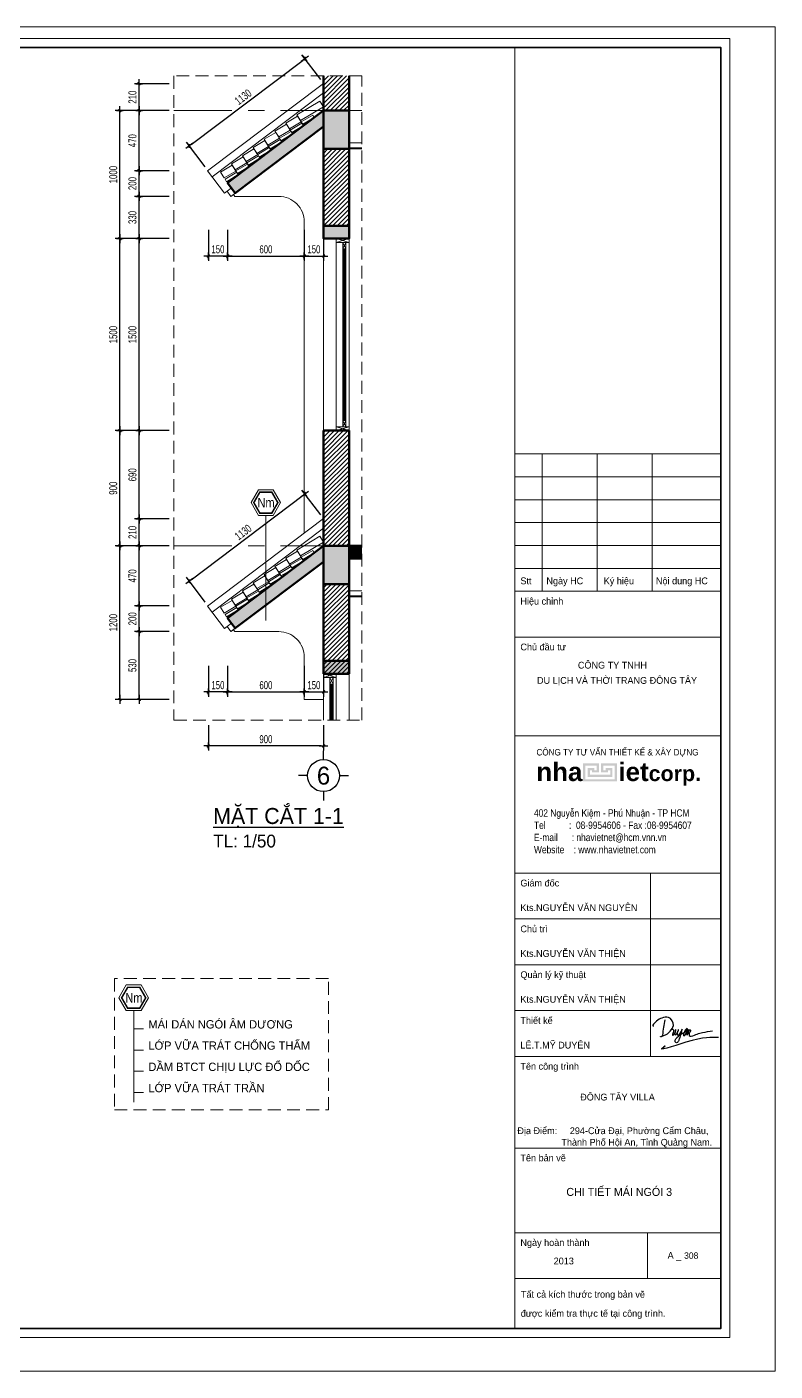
# Model space of a CAD drawing. Header units: inches. Extents: x 88947 to 296847, y 35049 to 161062.
# Drawn here: x 290998 to 296847, y 129559 to 140060 of the extents above; entities that cross this region are included whole.
import ezdxf
from ezdxf.enums import TextEntityAlignment as Align

# ---------------------------------------------------------------- set-up
doc = ezdxf.new("R2010")
doc.units = ezdxf.units.IN
doc.header["$MEASUREMENT"] = 0
doc.header["$PDMODE"] = 1
for name, pattern in [('ACAD_ISO03W100', [30, 12, -18]), ('CENTER', [50.8, 31.75, -6.35, 6.35, -6.35]), ('DASHED', [0.75, 0.5, -0.25])]:
    doc.linetypes.add(name, pattern=pattern)
doc.layers.add('$AUDIT_BAD_LAYER1', color=7, linetype='Continuous')
doc.layers.add('text', color=2, linetype='Continuous')
for name, color, linetype, lineweight in [('0.15', 175, 'Continuous', 20), ('0.4', 1, 'Continuous', 30), ('A-Dims', 145, 'Continuous', 25), ('A-Text', 30, 'Continuous', 9), ('A-Wall', 2, 'Continuous', 35), ('CUA', 42, 'Continuous', 20), ('DIM', 7, 'Continuous', 25), ('GHICHU', 40, 'Continuous', 18), ('HACTH', 8, 'Continuous', 5), ('HATCH', 8, 'Continuous', 5), ('KHUNG 1', 6, 'Continuous', 70), ('KHUNG 2', 144, 'Continuous', 18), ('KY HIEU', 4, 'Continuous', 25), ('mb$0$CUA', 42, 'Continuous', 20), ('mb$0$HATCH', 69, 'Continuous', 15), ('mb$0$net manh', 251, 'Continuous', 5), ('NETMANH', 192, 'Continuous', 18), ('THAY', 3, 'Continuous', 18), ('TRUC', 252, 'ACAD_ISO03W100', 13), ('TUONG', 4, 'Continuous', 50)]:
    doc.layers.add(name, color=color, linetype=linetype, lineweight=lineweight)
doc.styles.add('DDCo-B-Helve-condense', font='VHELVCB.TTF')
doc.styles.add('FRANKO', font='VFRANKO.TTF')
doc.styles.add('KHUNGTEN', font='VHELVEB.TTF')
doc.styles.add('VHELVEN', font='VHELVEN.TTF')
doc.styles.add('VNI-HELVE-CONDENSE', font='VNARIAL.TTF', dxfattribs={"width": 0.7})
doc.dimstyles.new('TAS-50', dxfattribs={"dimscale": 25, "dimtxt": 2.5, "dimasz": 0.7, "dimexe": 1.5, "dimexo": 1.5, "dimgap": 0.8, "dimtad": 1, "dimdec": 0, "dimzin": 3, "dimdsep": 46, "dimtxsty": 'VNI-HELVE-CONDENSE', "dimblk": 'TICK', "dimcen": 2.5, "dimclrt": 71, "dimazin": 2, "dimtfac": 0.75, "dimtdec": 0, "dimtix": 1, "dimtmove": 2, "dimatfit": 2, "dimldrblk": 'TICK123', "dimfxl": 1.5, "dimtolj": 1, "dimtzin": 0, "dimarcsym": 0})

# ---------------------------------------------------------------- blocks, each defined once
blk = doc.blocks.new('A$C22DF5D2D')
for points in [[(-10, 1159), (-123, 479), (-148, 421), (-212, 409), (-104, 451), (219, 660), (363, 901), (147, 1267), (-150, 1235), (-388, 1094), (-537, 889), (-506, 892)], [(255, 700), (290, 728), (339, 743), (363, 705), (341, 552), (331, 483), (357, 485), (464, 729), (431, 561), (448, 495), (513, 535), (530, 566), (588, 726), (535, 529), (559, 486), (639, 526), (747, 742), (622, 304), (565, 189), (507, 143), (444, 188), (443, 257), (521, 382), (803, 578), (926, 655), (981, 729), (981, 766), (870, 665), (831, 456), (904, 515), (1051, 736), (976, 480), (1094, 717), (1127, 703), (1105, 634), (1056, 499), (1066, 460), (1148, 442), (1421, 530), (1656, 597), (2094, 666)], [(2356, 378), (916, 165), (-61, -39), (0, 0), (-61, -39)]]:
    blk.add_spline(points, degree=3)
blk = doc.blocks.new('khung ten')
at = {"layer": '0.4'}
h = blk.add_hatch(color=256, dxfattribs=at)
h.paths.add_polyline_path([(303108, -206615), (302758, -206615), (302758, -207015), (303508, -207015), (303508, -206615), (303158, -206615), (303158, -206815), (303308, -206815), (303308, -206765), (303358, -206765), (303358, -206865), (302908, -206865), (302908, -206765), (302958, -206765), (302958, -206815), (303108, -206815)])
h.paths.add_polyline_path([(303058, -206665), (303058, -206765), (303008, -206765), (303008, -206715), (302858, -206715), (302858, -206915), (303408, -206915), (303408, -206715), (303258, -206715), (303258, -206765), (303208, -206765), (303208, -206665), (303458, -206665), (303458, -206965), (302808, -206965), (302808, -206665)], flags=16)
at = {"layer": '0.15', "ltscale": 0.7}
blk.add_line((301249, -213090), (305804, -213090), dxfattribs=at)
at = {"layer": 'A-Wall', "ltscale": 0.7}
blk.add_lwpolyline([(267204, -219099), (305804, -219099), (305804, -190799), (267204, -190799)], close=True, dxfattribs=at)
at = {"layer": 'KHUNG 2', "ltscale": 0.7}
for p, q in [((301249, -219099), (301249, -190799)), ((301249, -199776), (305804, -199776)), ((301856, -202813), (301856, -199776)), ((303071, -202813), (303071, -199776)), ((304286, -202813), (304286, -199776)), ((301249, -200282), (305804, -200282)), ((301249, -200789), (305804, -200789)), ((305804, -201295), (301249, -201295)), ((301249, -201801), (305804, -201801)), ((301249, -202307), (305804, -202307)), ((301249, -202813), (305804, -202813)), ((301249, -203826), (305804, -203826)), ((301249, -206004), (305804, -206004)), ((301249, -209041), (305804, -209041)), ((304246, -213090), (304246, -209041)), ((301249, -210053), (305804, -210053)), ((301249, -211065), (305804, -211065)), ((301249, -212078), (305804, -212078)), ((301249, -213090), (305804, -213090)), ((301249, -215115), (305804, -215115)), ((301249, -216986), (305804, -216986)), ((304185, -217998), (304185, -216986)), ((301249, -217998), (305804, -217998))]:
    blk.add_line(p, q, dxfattribs=at)
blk.add_lwpolyline([(267004, -219299), (306004, -219299), (306004, -190599), (267004, -190599)], close=True, dxfattribs=at)
at = {"layer": 'NETMANH', "ltscale": 0.7}
blk.add_lwpolyline([(265004, -220042), (307004, -220042), (307004, -190342), (265004, -190342)], close=True, dxfattribs=at)
at = {"layer": 'text', "linetype": 'Continuous', "xscale": 0.5, "yscale": 0.5, "zscale": 0.5}
blk.add_blockref('A$C22DF5D2D', (304573, -212860), dxfattribs=at)
at = {"layer": '$AUDIT_BAD_LAYER1', "color": 2, "linetype": 'Continuous', "style": 'KHUNGTEN', "width": 0.9}
blk.add_text('COÂNG TY TÖ VAÁN THIEÁT KEÁ & XAÂY DÖÏNG', height=142.53, dxfattribs=at).set_placement((303519, -206369), align=Align.MIDDLE_CENTER)
at = {"layer": '$AUDIT_BAD_LAYER1', "color": 2, "linetype": 'Continuous', "insert": (301673, -207630), "char_height": 161.97, "width": 6102.51, "attachment_point": 1, "style": 'KHUNGTEN'}
blk.add_mtext('{\\fVNI-Helve-Condense|b0|i0|c0|p2;402 Nguyeãn Kieäm - Phuù Nhuaän - TP HCM \\PTel          :  08-9954606 - Fax :08-9954607\\PE-mail      : nhavietnet@hcm.vnn.vn\\PWebsite    : www.nhavietnet.com}', dxfattribs=at)
at = {"layer": 'text', "linetype": 'Continuous', "style": 'FRANKO'}
for s, p in [('Stt', (301373, -202657)), ('Ngaøy HC', (301948, -202657)), ('Kyù hieäu', (303215, -202657)), ('Noäi dung HC', (304369, -202657)), ('Hieäu chænh', (301373, -203106)), ('Chuû ñaàu tö', (301373, -204118)), ('COÂNG TY TNHH ', (302644, -204520)), ('DU LÒCH VAØ THÔØI TRANG ÑOÂNG TAÂY', (301740, -204857)), ('Giaùm ñoác', (301373, -209334)), ('Kts.NGUYEÃN VAÊN NGUYEÂN', (301373, -209878)), ('Chuû trì', (301373, -210346)), ('Kts.NGUYEÃN VAÊN THIEÄN', (301373, -210890)), ('Quaûn lyù kyõ thuaät', (301373, -211358)), ('Kts.NGUYEÃN VAÊN THIEÄN', (301373, -211903)), ('Thieát keá', (301373, -212370)), ('LEÂ.T.MYÕ DUYEÂN', (301373, -212915)), ('Teân coâng trình', (301373, -213383)), ('ÑOÂNG TAÂY VILLA', (302695, -214063)), ('Ñòa Ñieåm:     294-Cöûa Ñaïi, Phöôøng Caåm Chaâu, ', (301306, -214806)), ('Thaønh Phoá Hoäi An, Tænh Quaûng Nam.', (302278, -215061)), ('Teân baûn veõ ', (301373, -215407)), ('Ngaøy hoaøn thaønh', (301373, -217278)), ('2013', (302108, -217684)), ('A _ ', (304627, -217560)), ('Taát caû kích thöôùc trong baûn veõ ', (301385, -218421)), ('ñöôïc kieåm tra thöïc teá taïi coâng trình.', (301381, -218842))]:
    blk.add_text(s, height=150, dxfattribs=at).set_placement(p)
at = {"layer": 'text', "linetype": 'Continuous', "insert": (303546, -206852), "char_height": 410.12, "width": 9417.44, "attachment_point": 5, "style": 'KHUNGTEN'}
blk.add_mtext('{\\fVNI-Helve|b1|i0|c0|p2;nha     iet\\H0.8274x;corp.}', dxfattribs=at)
blk = doc.blocks.new('TICK')
at = {"layer": 'A-Dims', "color": 1}
for p, q in [((-2, 0), (2, 0)), ((0, 1.5), (0, -1.5))]:
    blk.add_line(p, q, dxfattribs=at)
at = {"layer": 'A-Dims', "color": 1, "const_width": 0.788}
blk.add_lwpolyline([(-0.33, -0.35), (0.38, 0.38)], dxfattribs=at)
at = {"layer": 'A-Dims', "color": 1, "const_width": 0.394}
for points in [[(0.24, 0.52, -0.414214), (0.52, 0.52, -1)], [(0.52, 0.52, -0.414214), (0.52, 0.24, -1)], [(-0.47, -0.21, 0.414214), (-0.47, -0.49, 1)], [(-0.47, -0.49, 0.414214), (-0.19, -0.49, 1)]]:
    blk.add_lwpolyline(points, format="xyb", dxfattribs=at)
blk = doc.blocks.new('*D2208')
at = {"layer": 'Defpoints', "color": 0}
for p in [(293167, 138512), (293317, 138512), (293317, 138270)]:
    blk.add_point(p, dxfattribs=at)
at = {"layer": 'DIM', "color": 0, "lineweight": -2}
for p, q in [((293167, 138474), (293167, 138233)), ((293317, 138474), (293317, 138233)), ((293185, 138270), (293300, 138270))]:
    blk.add_line(p, q, dxfattribs=at)
at = {"layer": 'DIM', "color": 0, "lineweight": -2, "xscale": 17.5, "yscale": 17.5, "zscale": 17.5, "rotation": 180}
blk.add_blockref('TICK', (293167, 138270), dxfattribs=at)
at = {"layer": 'DIM', "color": 0, "lineweight": -2, "xscale": 17.5, "yscale": 17.5, "zscale": 17.5}
blk.add_blockref('TICK', (293317, 138270), dxfattribs=at)
at = {"layer": 'DIM', "color": 71, "insert": (293242, 138322), "char_height": 62.5, "attachment_point": 5, "style": 'VNI-HELVE-CONDENSE'}
blk.add_mtext('\\A1;150', dxfattribs=at)
blk = doc.blocks.new('TICK123')
at = {"layer": 'A-Dims', "color": 1}
blk.add_lwpolyline([(0.05, 0, 0, 0.84, 0), (-2.11, 0, 8.4, 8.4, 0)], format="xyseb", dxfattribs=at)
blk = doc.blocks.new('*D2209')
at = {"layer": 'Defpoints', "color": 0}
for p in [(292417, 138512), (292568, 138512), (292417, 138270)]:
    blk.add_point(p, dxfattribs=at)
at = {"layer": 'DIM', "color": 0, "lineweight": -2}
for p, q in [((292417, 138474), (292417, 138233)), ((292568, 138474), (292568, 138233)), ((292550, 138270), (292435, 138270))]:
    blk.add_line(p, q, dxfattribs=at)
at = {"layer": 'DIM', "color": 0, "lineweight": -2, "xscale": 17.5, "yscale": 17.5, "zscale": 17.5, "rotation": 180}
blk.add_blockref('TICK', (292417, 138270), dxfattribs=at)
at = {"layer": 'DIM', "color": 0, "lineweight": -2, "xscale": 17.5, "yscale": 17.5, "zscale": 17.5}
blk.add_blockref('TICK', (292568, 138270), dxfattribs=at)
at = {"layer": 'DIM', "color": 71, "insert": (292492, 138322), "char_height": 62.5, "attachment_point": 5, "style": 'VNI-HELVE-CONDENSE'}
blk.add_mtext('\\A1;150', dxfattribs=at)
blk = doc.blocks.new('*D2238')
at = {"layer": 'Defpoints', "color": 0}
for p in [(291876, 135336), (292148, 135336), (292148, 134806)]:
    blk.add_point(p, dxfattribs=at)
at = {"layer": 'DIM', "color": 0, "lineweight": -2}
for p, q in [((292111, 135336), (291839, 135336)), ((291876, 134824), (291876, 135319)), ((292111, 134806), (291839, 134806))]:
    blk.add_line(p, q, dxfattribs=at)
at = {"layer": 'DIM', "color": 0, "lineweight": -2, "xscale": 17.5, "yscale": 17.5, "zscale": 17.5}
for p, rotation in [((291876, 135336), 90), ((291876, 134806), 270)]:
    blk.add_blockref('TICK', p, dxfattribs=dict(at, rotation=rotation))
at = {"layer": 'DIM', "color": 71, "insert": (291824, 135071), "char_height": 62.5, "attachment_point": 5, "rotation": 90, "style": 'VNI-HELVE-CONDENSE'}
blk.add_mtext('\\A1;530', dxfattribs=at)
blk = doc.blocks.new('*D2239')
at = {"layer": 'Defpoints', "color": 0}
for p in [(291876, 135536), (292148, 135536), (292148, 135336)]:
    blk.add_point(p, dxfattribs=at)
at = {"layer": 'DIM', "color": 0, "lineweight": -2}
for p, q in [((292111, 135536), (291839, 135536)), ((291876, 135354), (291876, 135518)), ((292111, 135336), (291839, 135336))]:
    blk.add_line(p, q, dxfattribs=at)
at = {"layer": 'DIM', "color": 0, "lineweight": -2, "xscale": 17.5, "yscale": 17.5, "zscale": 17.5}
for p, rotation in [((291876, 135536), 90), ((291876, 135336), 270)]:
    blk.add_blockref('TICK', p, dxfattribs=dict(at, rotation=rotation))
at = {"layer": 'DIM', "color": 71, "insert": (291824, 135436), "char_height": 62.5, "attachment_point": 5, "rotation": 90, "style": 'VNI-HELVE-CONDENSE'}
blk.add_mtext('\\A1;200', dxfattribs=at)
blk = doc.blocks.new('*D2240')
at = {"layer": 'Defpoints', "color": 0}
for p in [(291876, 136006), (292148, 136006), (292148, 135536)]:
    blk.add_point(p, dxfattribs=at)
at = {"layer": 'DIM', "color": 0, "lineweight": -2}
for p, q in [((292111, 136006), (291839, 136006)), ((291876, 135553), (291876, 135989)), ((292111, 135536), (291839, 135536))]:
    blk.add_line(p, q, dxfattribs=at)
at = {"layer": 'DIM', "color": 0, "lineweight": -2, "xscale": 17.5, "yscale": 17.5, "zscale": 17.5}
for p, rotation in [((291876, 136006), 90), ((291876, 135536), 270)]:
    blk.add_blockref('TICK', p, dxfattribs=dict(at, rotation=rotation))
at = {"layer": 'DIM', "color": 71, "insert": (291824, 135771), "char_height": 62.5, "attachment_point": 5, "rotation": 90, "style": 'VNI-HELVE-CONDENSE'}
blk.add_mtext('\\A1;470', dxfattribs=at)
blk = doc.blocks.new('*D2241')
at = {"layer": 'Defpoints', "color": 0}
for p in [(291876, 136216), (292148, 136216), (292148, 136006)]:
    blk.add_point(p, dxfattribs=at)
at = {"layer": 'DIM', "color": 0, "lineweight": -2}
for p, q in [((292111, 136216), (291839, 136216)), ((291876, 136024), (291876, 136199)), ((292111, 136006), (291839, 136006))]:
    blk.add_line(p, q, dxfattribs=at)
at = {"layer": 'DIM', "color": 0, "lineweight": -2, "xscale": 17.5, "yscale": 17.5, "zscale": 17.5}
for p, rotation in [((291876, 136216), 90), ((291876, 136006), 270)]:
    blk.add_blockref('TICK', p, dxfattribs=dict(at, rotation=rotation))
at = {"layer": 'DIM', "color": 71, "insert": (291824, 136111), "char_height": 62.5, "attachment_point": 5, "rotation": 90, "style": 'VNI-HELVE-CONDENSE'}
blk.add_mtext('\\A1;210', dxfattribs=at)
blk = doc.blocks.new('*D2242')
at = {"layer": 'Defpoints', "color": 0}
for p in [(291876, 136906), (292148, 136906), (292148, 136216)]:
    blk.add_point(p, dxfattribs=at)
at = {"layer": 'DIM', "color": 0, "lineweight": -2}
for p, q in [((292111, 136906), (291839, 136906)), ((291876, 136234), (291876, 136889)), ((292111, 136216), (291839, 136216))]:
    blk.add_line(p, q, dxfattribs=at)
at = {"layer": 'DIM', "color": 0, "lineweight": -2, "xscale": 17.5, "yscale": 17.5, "zscale": 17.5}
for p, rotation in [((291876, 136906), 90), ((291876, 136216), 270)]:
    blk.add_blockref('TICK', p, dxfattribs=dict(at, rotation=rotation))
at = {"layer": 'DIM', "color": 71, "insert": (291824, 136561), "char_height": 62.5, "attachment_point": 5, "rotation": 90, "style": 'VNI-HELVE-CONDENSE'}
blk.add_mtext('\\A1;690', dxfattribs=at)
blk = doc.blocks.new('*D2243')
at = {"layer": 'Defpoints', "color": 0}
for p in [(291876, 138406), (292148, 138406), (292148, 136906)]:
    blk.add_point(p, dxfattribs=at)
at = {"layer": 'DIM', "color": 0, "lineweight": -2}
for p, q in [((292111, 138406), (291839, 138406)), ((291876, 136924), (291876, 138389)), ((292111, 136906), (291839, 136906))]:
    blk.add_line(p, q, dxfattribs=at)
at = {"layer": 'DIM', "color": 0, "lineweight": -2, "xscale": 17.5, "yscale": 17.5, "zscale": 17.5}
for p, rotation in [((291876, 138406), 90), ((291876, 136906), 270)]:
    blk.add_blockref('TICK', p, dxfattribs=dict(at, rotation=rotation))
at = {"layer": 'DIM', "color": 71, "insert": (291824, 137656), "char_height": 62.5, "attachment_point": 5, "rotation": 90, "style": 'VNI-HELVE-CONDENSE'}
blk.add_mtext('\\A1;1500', dxfattribs=at)
blk = doc.blocks.new('*D2244')
at = {"layer": 'Defpoints', "color": 0}
for p in [(291876, 138736), (292148, 138736), (292148, 138406)]:
    blk.add_point(p, dxfattribs=at)
at = {"layer": 'DIM', "color": 0, "lineweight": -2}
for p, q in [((292111, 138736), (291839, 138736)), ((291876, 138424), (291876, 138718)), ((292111, 138406), (291839, 138406))]:
    blk.add_line(p, q, dxfattribs=at)
at = {"layer": 'DIM', "color": 0, "lineweight": -2, "xscale": 17.5, "yscale": 17.5, "zscale": 17.5}
for p, rotation in [((291876, 138736), 90), ((291876, 138406), 270)]:
    blk.add_blockref('TICK', p, dxfattribs=dict(at, rotation=rotation))
at = {"layer": 'DIM', "color": 71, "insert": (291824, 138571), "char_height": 62.5, "attachment_point": 5, "rotation": 90, "style": 'VNI-HELVE-CONDENSE'}
blk.add_mtext('\\A1;330', dxfattribs=at)
blk = doc.blocks.new('*D2245')
at = {"layer": 'Defpoints', "color": 0}
for p in [(291876, 138936), (292148, 138936), (292148, 138736)]:
    blk.add_point(p, dxfattribs=at)
at = {"layer": 'DIM', "color": 0, "lineweight": -2}
for p, q in [((292111, 138936), (291839, 138936)), ((291876, 138753), (291876, 138918)), ((292111, 138736), (291839, 138736))]:
    blk.add_line(p, q, dxfattribs=at)
at = {"layer": 'DIM', "color": 0, "lineweight": -2, "xscale": 17.5, "yscale": 17.5, "zscale": 17.5}
for p, rotation in [((291876, 138936), 90), ((291876, 138736), 270)]:
    blk.add_blockref('TICK', p, dxfattribs=dict(at, rotation=rotation))
at = {"layer": 'DIM', "color": 71, "insert": (291824, 138836), "char_height": 62.5, "attachment_point": 5, "rotation": 90, "style": 'VNI-HELVE-CONDENSE'}
blk.add_mtext('\\A1;200', dxfattribs=at)
blk = doc.blocks.new('*D2246')
at = {"layer": 'Defpoints', "color": 0}
for p in [(291876, 139406), (292148, 139406), (292148, 138936)]:
    blk.add_point(p, dxfattribs=at)
at = {"layer": 'DIM', "color": 0, "lineweight": -2}
for p, q in [((292111, 139406), (291839, 139406)), ((291876, 138953), (291876, 139389)), ((292111, 138936), (291839, 138936))]:
    blk.add_line(p, q, dxfattribs=at)
at = {"layer": 'DIM', "color": 0, "lineweight": -2, "xscale": 17.5, "yscale": 17.5, "zscale": 17.5}
for p, rotation in [((291876, 139406), 90), ((291876, 138936), 270)]:
    blk.add_blockref('TICK', p, dxfattribs=dict(at, rotation=rotation))
at = {"layer": 'DIM', "color": 71, "insert": (291824, 139171), "char_height": 62.5, "attachment_point": 5, "rotation": 90, "style": 'VNI-HELVE-CONDENSE'}
blk.add_mtext('\\A1;470', dxfattribs=at)
blk = doc.blocks.new('*D2247')
at = {"layer": 'Defpoints', "color": 0}
for p in [(291876, 139616), (292148, 139616), (292148, 139406)]:
    blk.add_point(p, dxfattribs=at)
at = {"layer": 'DIM', "color": 0, "lineweight": -2}
for p, q in [((292111, 139616), (291839, 139616)), ((291876, 139424), (291876, 139599)), ((292111, 139406), (291839, 139406))]:
    blk.add_line(p, q, dxfattribs=at)
at = {"layer": 'DIM', "color": 0, "lineweight": -2, "xscale": 17.5, "yscale": 17.5, "zscale": 17.5}
for p, rotation in [((291876, 139616), 90), ((291876, 139406), 270)]:
    blk.add_blockref('TICK', p, dxfattribs=dict(at, rotation=rotation))
at = {"layer": 'DIM', "color": 71, "insert": (291824, 139511), "char_height": 62.5, "attachment_point": 5, "rotation": 90, "style": 'VNI-HELVE-CONDENSE'}
blk.add_mtext('\\A1;210', dxfattribs=at)
blk = doc.blocks.new('*D2248')
at = {"layer": 'Defpoints', "color": 0}
for p in [(291726, 136006), (291998, 136006), (291998, 134806)]:
    blk.add_point(p, dxfattribs=at)
at = {"layer": 'DIM', "color": 0, "lineweight": -2}
for p, q in [((291961, 136006), (291689, 136006)), ((291726, 134824), (291726, 135989)), ((291961, 134806), (291689, 134806))]:
    blk.add_line(p, q, dxfattribs=at)
at = {"layer": 'DIM', "color": 0, "lineweight": -2, "xscale": 17.5, "yscale": 17.5, "zscale": 17.5}
for p, rotation in [((291726, 136006), 90), ((291726, 134806), 270)]:
    blk.add_blockref('TICK', p, dxfattribs=dict(at, rotation=rotation))
at = {"layer": 'DIM', "color": 71, "insert": (291674, 135406), "char_height": 62.5, "attachment_point": 5, "rotation": 90, "style": 'VNI-HELVE-CONDENSE'}
blk.add_mtext('\\A1;1200', dxfattribs=at)
blk = doc.blocks.new('*D2249')
at = {"layer": 'Defpoints', "color": 0}
for p in [(291726, 136906), (291975, 136906), (291998, 136006)]:
    blk.add_point(p, dxfattribs=at)
at = {"layer": 'DIM', "color": 0, "lineweight": -2}
for p, q in [((291937, 136906), (291689, 136906)), ((291726, 136024), (291726, 136889)), ((291961, 136006), (291689, 136006))]:
    blk.add_line(p, q, dxfattribs=at)
at = {"layer": 'DIM', "color": 0, "lineweight": -2, "xscale": 17.5, "yscale": 17.5, "zscale": 17.5}
for p, rotation in [((291726, 136906), 90), ((291726, 136006), 270)]:
    blk.add_blockref('TICK', p, dxfattribs=dict(at, rotation=rotation))
at = {"layer": 'DIM', "color": 71, "insert": (291674, 136456), "char_height": 62.5, "attachment_point": 5, "rotation": 90, "style": 'VNI-HELVE-CONDENSE'}
blk.add_mtext('\\A1;900', dxfattribs=at)
blk = doc.blocks.new('*D2250')
at = {"layer": 'Defpoints', "color": 0}
for p in [(291726, 138406), (292111, 138406), (291975, 136906)]:
    blk.add_point(p, dxfattribs=at)
at = {"layer": 'DIM', "color": 0, "lineweight": -2}
for p, q in [((292073, 138406), (291689, 138406)), ((291726, 136924), (291726, 138389)), ((291937, 136906), (291689, 136906))]:
    blk.add_line(p, q, dxfattribs=at)
at = {"layer": 'DIM', "color": 0, "lineweight": -2, "xscale": 17.5, "yscale": 17.5, "zscale": 17.5}
for p, rotation in [((291726, 138406), 90), ((291726, 136906), 270)]:
    blk.add_blockref('TICK', p, dxfattribs=dict(at, rotation=rotation))
at = {"layer": 'DIM', "color": 71, "insert": (291674, 137656), "char_height": 62.5, "attachment_point": 5, "rotation": 90, "style": 'VNI-HELVE-CONDENSE'}
blk.add_mtext('\\A1;1500', dxfattribs=at)
blk = doc.blocks.new('*D2251')
at = {"layer": 'Defpoints', "color": 0}
for p in [(291726, 139406), (292148, 139406), (292111, 138406)]:
    blk.add_point(p, dxfattribs=at)
at = {"layer": 'DIM', "color": 0, "lineweight": -2}
for p, q in [((292111, 139406), (291689, 139406)), ((291726, 138424), (291726, 139389)), ((292073, 138406), (291689, 138406))]:
    blk.add_line(p, q, dxfattribs=at)
at = {"layer": 'DIM', "color": 0, "lineweight": -2, "xscale": 17.5, "yscale": 17.5, "zscale": 17.5}
for p, rotation in [((291726, 139406), 90), ((291726, 138406), 270)]:
    blk.add_blockref('TICK', p, dxfattribs=dict(at, rotation=rotation))
at = {"layer": 'DIM', "color": 71, "insert": (291674, 138906), "char_height": 62.5, "attachment_point": 5, "rotation": 90, "style": 'VNI-HELVE-CONDENSE'}
blk.add_mtext('\\A1;1000', dxfattribs=at)
blk = doc.blocks.new('*D2252')
at = {"layer": 'Defpoints', "color": 0}
for p in [(292567, 138512), (293167, 138512), (293167, 138270)]:
    blk.add_point(p, dxfattribs=at)
at = {"layer": 'DIM', "color": 0, "lineweight": -2}
for p, q in [((292567, 138474), (292567, 138233)), ((293167, 138474), (293167, 138233)), ((292585, 138270), (293150, 138270))]:
    blk.add_line(p, q, dxfattribs=at)
at = {"layer": 'DIM', "color": 0, "lineweight": -2, "xscale": 17.5, "yscale": 17.5, "zscale": 17.5, "rotation": 180}
blk.add_blockref('TICK', (292567, 138270), dxfattribs=at)
at = {"layer": 'DIM', "color": 0, "lineweight": -2, "xscale": 17.5, "yscale": 17.5, "zscale": 17.5}
blk.add_blockref('TICK', (293167, 138270), dxfattribs=at)
at = {"layer": 'DIM', "color": 71, "insert": (292867, 138322), "char_height": 62.5, "attachment_point": 5, "style": 'VNI-HELVE-CONDENSE'}
blk.add_mtext('\\A1;600', dxfattribs=at)
blk = doc.blocks.new('*D2253')
at = {"layer": 'Defpoints', "color": 0}
for p in [(293167, 135106), (293317, 135106), (293317, 134865)]:
    blk.add_point(p, dxfattribs=at)
at = {"layer": 'DIM', "color": 0, "lineweight": -2}
for p, q in [((293167, 135069), (293167, 134827)), ((293317, 135069), (293317, 134827)), ((293185, 134865), (293300, 134865))]:
    blk.add_line(p, q, dxfattribs=at)
at = {"layer": 'DIM', "color": 0, "lineweight": -2, "xscale": 17.5, "yscale": 17.5, "zscale": 17.5, "rotation": 180}
blk.add_blockref('TICK', (293167, 134865), dxfattribs=at)
at = {"layer": 'DIM', "color": 0, "lineweight": -2, "xscale": 17.5, "yscale": 17.5, "zscale": 17.5}
blk.add_blockref('TICK', (293317, 134865), dxfattribs=at)
at = {"layer": 'DIM', "color": 71, "insert": (293242, 134917), "char_height": 62.5, "attachment_point": 5, "style": 'VNI-HELVE-CONDENSE'}
blk.add_mtext('\\A1;150', dxfattribs=at)
blk = doc.blocks.new('*D2254')
at = {"layer": 'Defpoints', "color": 0}
for p in [(292417, 135106), (292568, 135106), (292417, 134865)]:
    blk.add_point(p, dxfattribs=at)
at = {"layer": 'DIM', "color": 0, "lineweight": -2}
for p, q in [((292417, 135069), (292417, 134827)), ((292568, 135069), (292568, 134827)), ((292550, 134865), (292435, 134865))]:
    blk.add_line(p, q, dxfattribs=at)
at = {"layer": 'DIM', "color": 0, "lineweight": -2, "xscale": 17.5, "yscale": 17.5, "zscale": 17.5, "rotation": 180}
blk.add_blockref('TICK', (292417, 134865), dxfattribs=at)
at = {"layer": 'DIM', "color": 0, "lineweight": -2, "xscale": 17.5, "yscale": 17.5, "zscale": 17.5}
blk.add_blockref('TICK', (292568, 134865), dxfattribs=at)
at = {"layer": 'DIM', "color": 71, "insert": (292492, 134917), "char_height": 62.5, "attachment_point": 5, "style": 'VNI-HELVE-CONDENSE'}
blk.add_mtext('\\A1;150', dxfattribs=at)
blk = doc.blocks.new('*D2255')
at = {"layer": 'Defpoints', "color": 0}
for p in [(292567, 135106), (293167, 135106), (293167, 134865)]:
    blk.add_point(p, dxfattribs=at)
at = {"layer": 'DIM', "color": 0, "lineweight": -2}
for p, q in [((292567, 135069), (292567, 134827)), ((293167, 135069), (293167, 134827)), ((292585, 134865), (293150, 134865))]:
    blk.add_line(p, q, dxfattribs=at)
at = {"layer": 'DIM', "color": 0, "lineweight": -2, "xscale": 17.5, "yscale": 17.5, "zscale": 17.5, "rotation": 180}
blk.add_blockref('TICK', (292567, 134865), dxfattribs=at)
at = {"layer": 'DIM', "color": 0, "lineweight": -2, "xscale": 17.5, "yscale": 17.5, "zscale": 17.5}
blk.add_blockref('TICK', (293167, 134865), dxfattribs=at)
at = {"layer": 'DIM', "color": 71, "insert": (292867, 134917), "char_height": 62.5, "attachment_point": 5, "style": 'VNI-HELVE-CONDENSE'}
blk.add_mtext('\\A1;600', dxfattribs=at)
blk = doc.blocks.new('*D2256')
at = {"layer": 'Defpoints', "color": 0}
for p in [(293171, 136412), (293317, 136218), (292415, 135537)]:
    blk.add_point(p, dxfattribs=at)
at = {"layer": 'DIM', "color": 0, "lineweight": -2}
for p, q in [((293295, 136248), (293148, 136442)), ((292283, 135741), (293157, 136401)), ((292393, 135567), (292247, 135760))]:
    blk.add_line(p, q, dxfattribs=at)
at = {"layer": 'DIM', "color": 0, "lineweight": -2, "xscale": 17.5, "yscale": 17.5, "zscale": 17.5}
for p, rotation in [((293171, 136412), 37.08153524380247), ((292269, 135730), 217.0815352438025)]:
    blk.add_blockref('TICK', p, dxfattribs=dict(at, rotation=rotation))
at = {"layer": 'DIM', "color": 71, "insert": (292689, 136112), "char_height": 62.5, "attachment_point": 5, "rotation": 37.0815, "style": 'VNI-HELVE-CONDENSE'}
blk.add_mtext('\\A1;1130', dxfattribs=at)
blk = doc.blocks.new('*D2257')
at = {"layer": 'Defpoints', "color": 0}
for p in [(293171, 139812), (293317, 139618), (292415, 138937)]:
    blk.add_point(p, dxfattribs=at)
at = {"layer": 'DIM', "color": 0, "lineweight": -2}
for p, q in [((292283, 139141), (293157, 139801)), ((293295, 139648), (293148, 139842)), ((292393, 138967), (292247, 139160))]:
    blk.add_line(p, q, dxfattribs=at)
at = {"layer": 'DIM', "color": 0, "lineweight": -2, "xscale": 17.5, "yscale": 17.5, "zscale": 17.5}
for p, rotation in [((293171, 139812), 37.08153524380365), ((292269, 139130), 217.0815352438036)]:
    blk.add_blockref('TICK', p, dxfattribs=dict(at, rotation=rotation))
at = {"layer": 'DIM', "color": 71, "insert": (292689, 139512), "char_height": 62.5, "attachment_point": 5, "rotation": 37.0815, "style": 'VNI-HELVE-CONDENSE'}
blk.add_mtext('\\A1;1130', dxfattribs=at)
blk = doc.blocks.new('*D2282')
at = {"layer": 'Defpoints', "color": 0}
for p in [(292417, 134644), (293317, 134644), (292417, 134443)]:
    blk.add_point(p, dxfattribs=at)
at = {"layer": 'DIM', "color": 0, "lineweight": -2}
for p, q in [((292417, 134606), (292417, 134406)), ((293317, 134606), (293317, 134406)), ((293300, 134443), (292435, 134443))]:
    blk.add_line(p, q, dxfattribs=at)
at = {"layer": 'DIM', "color": 0, "lineweight": -2, "xscale": 17.5, "yscale": 17.5, "zscale": 17.5, "rotation": 180}
blk.add_blockref('TICK', (292417, 134443), dxfattribs=at)
at = {"layer": 'DIM', "color": 0, "lineweight": -2, "xscale": 17.5, "yscale": 17.5, "zscale": 17.5}
blk.add_blockref('TICK', (293317, 134443), dxfattribs=at)
at = {"layer": 'DIM', "color": 71, "insert": (292867, 134495), "char_height": 62.5, "attachment_point": 5, "style": 'VNI-HELVE-CONDENSE'}
blk.add_mtext('\\A1;900', dxfattribs=at)
blk = doc.blocks.new('TRUCCOT')
for p, q in [((0, -140), (0, 0)), ((-250, -390), (-390, -390)), ((250, -390), (390, -390)), ((0, -640), (0, -780))]:
    blk.add_line(p, q)
blk.add_circle((0, -390), 250)
at = {"layer": 'GHICHU', "style": 'VHELVEN'}
blk.add_attdef('TRUC', text='', height=280, dxfattribs=at).set_placement((0, -390), align=Align.MIDDLE_CENTER)
blk = doc.blocks.new('A$C00723865')
at = {"layer": 'THAY'}
for points in [[(-41, 65), (-12, 19), (-192, -88), (-221, -43), (-41, 65)], [(-215, -52), (-186, -98), (-277, -152), (-306, -107), (-215, -52)], [(-96, -45), (-84, -64), (-174, -117), (-186, -98), (-96, -45)], [(-385, -180), (-356, -226), (-447, -280), (-476, -234), (-385, -180)], [(-300, -116), (-271, -162), (-362, -216), (-391, -170), (-300, -116)], [(-265, -172), (-253, -191), (-344, -245), (-356, -226), (-265, -172)], [(-180, -108), (-168, -127), (-259, -181), (-271, -162), (-180, -108)], [(-555, -308), (-526, -354), (-617, -408), (-646, -362), (-555, -308)], [(-470, -244), (-441, -290), (-532, -344), (-561, -298), (-470, -244)], [(-435, -299), (-423, -318), (-514, -373), (-526, -354), (-435, -299)], [(-350, -235), (-338, -254), (-429, -309), (-441, -290), (-350, -235)], [(-640, -372), (-611, -418), (-702, -472), (-731, -426), (-640, -372)], [(-520, -363), (-508, -382), (-599, -437), (-611, -417), (-520, -363)], [(-725, -436), (-696, -482), (-787, -536), (-816, -490), (-725, -436)], [(-690, -491), (-678, -510), (-769, -565), (-781, -545), (-690, -491)], [(-605, -427), (-593, -446), (-684, -501), (-696, -481), (-605, -427)]]:
    blk.add_lwpolyline(points, dxfattribs=at)

msp = doc.modelspace()

# ---------------------------------------------------------------- hatches: boundary and pattern name
at = {"layer": 'HACTH'}
h = msp.add_hatch(dxfattribs=at)
h.set_pattern_fill('ANSI31', color=256, scale=200, style=0)
h.set_pattern_definition([(45, (293317.154, 138506.275), (-17.67767, 17.67767), [])])
h.paths.add_polyline_path([(293517.2, 139106.3), (293317.2, 139106.3), (293317.2, 138506.3), (293517.2, 138506.3)])
h.paths.add_polyline_path([(293517.2, 139676.9), (293317.2, 139676.9), (293317.2, 139465.7), (293322.4, 139468.3, 0.9544855), (293333.1, 139473.7), (293337.4, 139475.9, 0.9544855), (293348.2, 139481.3), (293354.8, 139484.6, -0.4974427), (293342.3, 139455.7, 0.3383921), (293329.3, 139437.4), (293317.2, 139431.3), (293317.2, 139406.3), (293517.2, 139406.3)])
h = msp.add_hatch(dxfattribs=at)
h.set_pattern_fill('ANSI31', color=256, scale=200, style=0)
h.set_pattern_definition([(45, (293317.154, 136006.275), (-17.6777, 17.6777), [])])
h.paths.add_polyline_path([(293517.2, 136006.3), (293517.2, 136906.3), (293317.2, 136906.3), (293317.2, 136006.3)])
h = msp.add_hatch(dxfattribs=at)
h.set_pattern_fill('ANSI31', color=256, scale=200, style=0)
h.set_pattern_definition([(45, (293317.154, 135006.275), (-17.6777, 17.6777), [])])
h.paths.add_polyline_path([(293517.2, 135006.3), (293517.2, 135706.3), (293317.2, 135706.3), (293317.2, 135006.3)])
at = {"layer": 'KHUNG 1'}
for points in [[(293317.2, 139406.3), (292567.6, 138841.5), (292627.8, 138761.6), (293317.2, 139281.1)], [(293317.2, 136006.3), (292567.6, 135441.5), (292627.8, 135361.6), (293317.2, 135881.1)]]:
    msp.add_hatch(color=256, dxfattribs=at).paths.add_polyline_path(points)
at = {"layer": 'mb$0$HATCH'}
h = msp.add_hatch(dxfattribs=at)
h.set_pattern_fill('ANSI32', color=256, angle=-90, style=0)
h.set_pattern_definition([(225, (293484.654, 137606.275), (-6.73519, 6.73519), []), (225, (293484.654, 137601.785), (-6.73519, 6.73519), [])])
h.paths.add_polyline_path([(293474.7, 138326.3), (293474.7, 136986.3), (293484.7, 136986.3), (293484.7, 138326.3)])
h = msp.add_hatch(dxfattribs=at)
h.set_pattern_fill('ANSI32', color=256, angle=-90, style=0)
h.set_pattern_definition([(225, (293384.654, 133906.275), (-6.73519, 6.73519), []), (225, (293384.654, 133901.785), (-6.73519, 6.73519), [])])
edge = h.paths.add_edge_path()
edge.add_line((293384.7, 134643.8), (293384.7, 134926.3))
edge.add_line((293384.7, 134926.3), (293374.7, 134926.3))
edge.add_line((293374.7, 134926.3), (293374.7, 134643.8))

# ---------------------------------------------------------------- linework, layer by layer
at = {"layer": 'CUA'}
for points in [[(293417.2, 138406.3), (293517.2, 138406.3), (293517.2, 138376.3), (293417.2, 138376.3)], [(293492.2, 138376.3), (293467.2, 138376.3), (293467.2, 138326.3), (293492.2, 138326.3)], [(293417.2, 136906.3), (293517.2, 136906.3), (293517.2, 136936.3), (293417.2, 136936.3)], [(293492.2, 136936.3), (293467.2, 136936.3), (293467.2, 136986.3), (293492.2, 136986.3)], [(293317.2, 135006.3), (293417.2, 135006.3), (293417.2, 134976.3), (293317.2, 134976.3)], [(293392.2, 134976.3), (293367.2, 134976.3), (293367.2, 134926.3), (293392.2, 134926.3)]]:
    msp.add_lwpolyline(points, close=True, dxfattribs=at)
at = {"layer": 'HACTH', "color": 252}
for points in [[(292750.6, 136343.4), (292808.4, 136443.6), (292924.1, 136443.6), (292981.9, 136343.4), (292924.1, 136243.2), (292808.4, 136243.2)], [(291717.8, 132475.3), (291775.7, 132575.5), (291891.3, 132575.5), (291949.2, 132475.3), (291891.3, 132375.2), (291775.7, 132375.2)]]:
    msp.add_lwpolyline(points, close=True, dxfattribs=at)
for points in [[(292866.3, 136243.2), (292866.3, 135421.4)], [(291833.5, 132375.2), (291833.5, 131660.4)], [(291909.3, 132232.9), (291833.5, 132232.9)], [(291909.3, 132066.9), (291833.5, 132066.9)], [(291909.3, 131901), (291833.5, 131901)], [(291909.3, 131735.1), (291833.5, 131735.1)]]:
    msp.add_lwpolyline(points, dxfattribs=at)
at = {"layer": 'HATCH'}
for points in [[(293517.2, 139155.3), (293617.2, 139155.3)], [(293517.2, 139115.3), (293617.2, 139115.3)], [(293517.2, 135655.3), (293617.2, 135655.3)], [(293517.2, 135615.3), (293617.2, 135615.3)]]:
    msp.add_lwpolyline(points, dxfattribs=at)
at = {"layer": 'KHUNG 1'}
for points in [[(293317.2, 139406.3), (292567.6, 138841.5), (292627.8, 138761.6), (293317.2, 139281.1), (293317.2, 139406.3)], [(293317.2, 136006.3), (292567.6, 135441.5), (292627.8, 135361.6), (293317.2, 135881.1), (293317.2, 136006.3)], [(293617.2, 136006.3), (293517.2, 136006.3), (293517.2, 135906.3), (293617.2, 135906.3)]]:
    msp.add_lwpolyline(points, dxfattribs=at)
for points in [[(293317.2, 139106.3), (293517.2, 139106.3), (293517.2, 139406.3), (293317.2, 139406.3)], [(293317.2, 138406.3), (293517.2, 138406.3), (293517.2, 138506.3), (293317.2, 138506.3)], [(293317.2, 135706.3), (293517.2, 135706.3), (293517.2, 136006.3), (293317.2, 136006.3)], [(293317.2, 135006.3), (293517.2, 135006.3), (293517.2, 135106.3), (293317.2, 135106.3)]]:
    msp.add_lwpolyline(points, close=True, dxfattribs=at)
for points in [[(293317.2, 139406.3), (293517.2, 139406.3), (293317.2, 139106.3), (293517.2, 139106.3)], [(293317.2, 138506.3), (293517.2, 138506.3), (293317.2, 138406.3), (293517.2, 138406.3)], [(293317.2, 136006.3), (293517.2, 136006.3), (293317.2, 135706.3), (293517.2, 135706.3)], [(293517.2, 136006.3), (293617.2, 136006.3), (293517.2, 135906.3), (293617.2, 135906.3)], [(293317.2, 135106.3), (293517.2, 135106.3), (293317.2, 135006.3), (293517.2, 135006.3)]]:
    msp.add_solid(points, dxfattribs=at)
at = {"layer": 'KHUNG 2', "linetype": 'DASHED', "ltscale": 200}
for points in [[(293617.2, 139676.9), (292148.4, 139676.9), (292148.4, 134643.8), (293617.2, 134643.8)], [(291682.9, 131599.2), (293356.9, 131599.2), (293356.9, 132625.5), (291682.9, 132625.5)]]:
    msp.add_lwpolyline(points, close=True, dxfattribs=at)
at = {"layer": 'KY HIEU', "const_width": 12.5}
for points in [[(292772.2, 136343.4), (292819.2, 136424.9), (292913.3, 136424.9), (292960.3, 136343.4), (292913.3, 136262), (292819.2, 136262)], [(291739.5, 132475.3), (291786.5, 132556.8), (291880.5, 132556.8), (291927.5, 132475.3), (291880.5, 132393.9), (291786.5, 132393.9)]]:
    msp.add_lwpolyline(points, close=True, dxfattribs=at)
at = {"layer": 'mb$0$CUA'}
for points in [[(293317.2, 138406.3), (293317.2, 136906.3), (293517.2, 136906.3), (293517.2, 138406.3)], [(293417.2, 136936.3), (293517.2, 136936.3), (293517.2, 138376.3), (293417.2, 138376.3)], [(293467.2, 136936.3), (293517.2, 136936.3), (293517.2, 138376.3), (293467.2, 138376.3)], [(293492.2, 136936.3), (293467.2, 136936.3), (293467.2, 138326.3), (293492.2, 138326.3)], [(293474.7, 138326.3), (293474.7, 136986.3), (293484.7, 136986.3), (293484.7, 138326.3)]]:
    msp.add_lwpolyline(points, close=True, dxfattribs=at)
for points in [[(293417.2, 134643.8), (293417.2, 134976.3), (293317.2, 134976.3), (293317.2, 134643.8)], [(293417.2, 134643.8), (293417.2, 134976.3), (293367.2, 134976.3), (293367.2, 134643.8)], [(293367.2, 134643.8), (293367.2, 134926.3), (293392.2, 134926.3), (293392.2, 134643.8)], [(293384.7, 134643.8), (293384.7, 134926.3), (293374.7, 134926.3), (293374.7, 134643.8)]]:
    msp.add_lwpolyline(points, dxfattribs=at)
at = {"layer": 'mb$0$net manh'}
for points in [[(293417.2, 138406.3), (293517.2, 138376.3)], [(293417.2, 138376.3), (293517.2, 138406.3)], [(293467.2, 138376.3), (293492.2, 138326.3)], [(293492.2, 138376.3), (293467.2, 138326.3)], [(293417.2, 136906.3), (293517.2, 136936.3)], [(293417.2, 136936.3), (293517.2, 136906.3)], [(293467.2, 136936.3), (293492.2, 136986.3)], [(293492.2, 136936.3), (293467.2, 136986.3)], [(293317.2, 135006.3), (293417.2, 134976.3)], [(293317.2, 134976.3), (293417.2, 135006.3)], [(293367.2, 134976.3), (293392.2, 134926.3)], [(293392.2, 134976.3), (293367.2, 134926.3)]]:
    msp.add_lwpolyline(points, dxfattribs=at)
at = {"layer": 'THAY'}
for points in [[(293317.2, 139618.4), (292411.3, 138935.8), (292543.4, 138760.8), (292563.4, 138775.8), (292593.6, 138735.8), (292613.6, 138750.8), (292625, 138735.8), (292967.2, 138735.8)], [(292447.3, 138888.1), (293317.2, 139543.5)], [(292593.6, 138735.8), (293311.3, 139276.7)], [(293517.2, 139106.3), (293617.2, 139106.3)], [(292563.4, 138775.8), (292597.6, 138801.6)], [(293317.2, 136218.4), (292411.3, 135535.8), (292543.4, 135360.8), (292563.4, 135375.8), (292593.6, 135335.8), (292613.6, 135350.8), (292625, 135335.8), (292967.2, 135335.8)], [(292447.3, 135488.1), (293317.2, 136143.5)], [(292593.6, 135335.8), (293311.3, 135876.7)], [(293517.2, 135606.3), (293617.2, 135606.3)], [(292563.4, 135375.8), (292597.6, 135401.6)], [(293317.2, 134643.8), (293317.2, 135006.3), (293517.2, 135006.3), (293517.2, 134643.8)]]:
    msp.add_lwpolyline(points, dxfattribs=at)
for points in [[(293167.2, 136105.3), (293167.2, 138535.8, 0.4142136), (292967.2, 138735.8)], [(293317.2, 134806.3), (293317.2, 134806.3), (293167.2, 134806.3), (293167.2, 135135.8, 0.4142136), (292967.2, 135335.8)]]:
    msp.add_lwpolyline(points, format="xyb", dxfattribs=at)
at = {"layer": 'TRUC', "linetype": 'CENTER', "ltscale": 20}
for points in [[(293317.2, 134643.8), (293317.2, 139676.9)], [(293617.2, 139406.3), (292148.4, 139406.3)], [(293617.2, 136006.3), (292148.4, 136006.3)]]:
    msp.add_lwpolyline(points, dxfattribs=at)
at = {"layer": 'TUONG'}
msp.add_lwpolyline([(293517.2, 139676.9), (293517.2, 139406.3), (293317.2, 139406.3), (293317.2, 139676.9)], dxfattribs=at)
for points in [[(293517.2, 138406.3), (293517.2, 139106.3), (293317.2, 139106.3), (293317.2, 138406.3)], [(293517.2, 136006.3), (293517.2, 136906.3), (293317.2, 136906.3), (293317.2, 136006.3)], [(293517.2, 135006.3), (293517.2, 135706.3), (293317.2, 135706.3), (293317.2, 135006.3)]]:
    msp.add_lwpolyline(points, close=True, dxfattribs=at)

# ---------------------------------------------------------------- block references
at = {"layer": 'A-Text', "xscale": 0.3535714285681024, "yscale": 0.3535714286845177, "zscale": 0.3535714286832132}
msp.add_blockref('khung ten', (188299.4, 207359.5), dxfattribs=at)
at = {"layer": 'DIM'}
ref = msp.add_blockref('TRUCCOT', (293317.2, 134405.7), dxfattribs=dict(at, xscale=0.5, yscale=0.5, zscale=0.5))
ref.add_attrib('TRUC', '6', dxfattribs={"layer": 'GHICHU', "height": 140, "style": 'FRANKO'}).set_placement((293317.2, 134210.7), align=Align.MIDDLE_CENTER)
at = {"layer": 'THAY'}
for p in [(293328.7, 139415.7), (293328.7, 136015.7)]:
    msp.add_blockref('A$C00723865', p, dxfattribs=at)

# ---------------------------------------------------------------- texts
at = {"layer": 'KY HIEU', "style": 'DDCo-B-Helve-condense'}
for p in [(292801.2, 136305.8), (291768.5, 132437.7)]:
    msp.add_text('Nm', height=75, dxfattribs=at).set_placement(p)
at = {"layer": 'text', "style": 'FRANKO'}
for s, height, p in [('MAÙI DAÙN NGOÙI AÂM DÖÔNG', 65, (291948.2, 132235.4)), ('LÔÙP VÖÕA TRAÙT CHOÁNG THAÁM', 65, (291948.2, 132069.5)), ('DAÀM BTCT CHÒU LÖÏC ÑOÅ DOÁC ', 65, (291948.2, 131903.5)), ('LÔÙP VÖÕA TRAÙT TRAÀN', 65, (291948.2, 131737.6)), ('CHI TIEÁT MAÙI NGOÙI 3', 62.5, (295215.4, 130927.5)), ('308', 50, (296135.7, 130436.3))]:
    msp.add_text(s, height=height, dxfattribs=at).set_placement(p)
at = {"layer": 'text', "insert": (292454.5, 133958), "char_height": 125, "width": 5864.249, "attachment_point": 1, "style": 'FRANKO'}
msp.add_mtext('{\\LMAËT CAÉT 1-1  \\P\\H0.8x;\\lTL: 1/50}', dxfattribs=at)

# ---------------------------------------------------------------- dimensions: what is measured, and where the dimension line sits
at = {"layer": 'DIM'}
for p1, p2, picture, middle in [((292415.3, 138936.8), (293317.2, 139618.4), '*D2257', (292688.8, 139512.3)), ((292415.3, 135536.8), (293317.2, 136218.4), '*D2256', (292688.8, 136112.3))]:
    dim = msp.add_aligned_dim(p1=p1, p2=p2, distance=242.3, dimstyle='TAS-50', dxfattribs=at)
    dim.commit()
    dim.dimension.update_dxf_attribs({"geometry": picture, "text_midpoint": middle})
for base, p1, p2, picture, middle in [((291876.2, 139616.4), (292148.4, 139406.3), (292148.4, 139616.4), '*D2247', (291824.3, 139511.3)), ((291726.2, 139406.3), (292110.9, 138406.3), (292148.4, 139406.3), '*D2251', (291674.3, 138906.3)), ((291876.1581, 139406.2751), (292148.4018, 138935.7847), (292148.4018, 139406.2751), '*D2246', (291824.2686, 139171.0299)), ((291876.2, 138935.8), (292148.4, 138735.8), (292148.4, 138935.8), '*D2245', (291824.3, 138835.8)), ((291876.1581, 138735.7847), (292148.4018, 138406.2751), (292148.4018, 138735.7847), '*D2244', (291824.226, 138571.0299)), ((291726.2, 138406.3), (291974.8, 136906.3), (292110.9, 138406.3), '*D2250', (291674.3, 137656.3)), ((291876.2, 138406.3), (292148.4, 136906.3), (292148.4, 138406.3), '*D2243', (291824.3, 137656.3)), ((291726.2, 136906.3), (291998.4, 136006.3), (291974.8, 136906.3), '*D2249', (291674.3, 136456.3)), ((291876.2, 136906.3), (292148.4, 136216.4), (292148.4, 136906.3), '*D2242', (291824.3, 136561.3)), ((291876.2, 136216.4), (292148.4, 136006.3), (292148.4, 136216.4), '*D2241', (291824.3, 136111.3)), ((291726.2, 136006.3), (291998.4, 134806.3), (291998.4, 136006.3), '*D2248', (291674.3, 135406.3)), ((291876.1581, 136006.2751), (292148.4018, 135535.7847), (292148.4018, 136006.2751), '*D2240', (291824.2686, 135771.0299)), ((291876.2, 135535.8), (292148.4, 135336), (292148.4, 135535.8), '*D2239', (291824.3, 135435.9)), ((291876.2, 135336), (292148.4, 134806.3), (292148.4, 135336), '*D2238', (291824.2, 135071.1))]:
    dim = msp.add_linear_dim(base=base, p1=p1, p2=p2, angle=90, dimstyle='TAS-50', dxfattribs=at)
    dim.commit()
    dim.dimension.update_dxf_attribs({"geometry": picture, "text_midpoint": middle})
for base, p1, p2, picture, middle in [((292417.2, 138270.3), (292567.6, 138511.6), (292417.2, 138511.6), '*D2209', (292492.4, 138322.2)), ((293167.2, 138270.3), (292567.5, 138511.6), (293167.2, 138511.6), '*D2252', (292867.3, 138322.2)), ((293317.2, 138270.3), (293167.2, 138511.6), (293317.2, 138511.6), '*D2208', (293242.2, 138322.2)), ((292417.2, 134865), (292567.6, 135106.3), (292417.2, 135106.3), '*D2254', (292492.4, 134916.8)), ((293167.2, 134865), (292567.5, 135106.3), (293167.2, 135106.3), '*D2255', (292867.3, 134916.8)), ((293317.2, 134865), (293167.2, 135106.3), (293317.2, 135106.3), '*D2253', (293242.2, 134916.8)), ((292417.2, 134443.2), (293317.2, 134643.8), (292417.2, 134643.8), '*D2282', (292867.2, 134495.1))]:
    dim = msp.add_linear_dim(base=base, p1=p1, p2=p2, dimstyle='TAS-50', dxfattribs=at)
    dim.commit()
    dim.dimension.update_dxf_attribs({"geometry": picture, "text_midpoint": middle})

doc.saveas('drawing.dxf')
